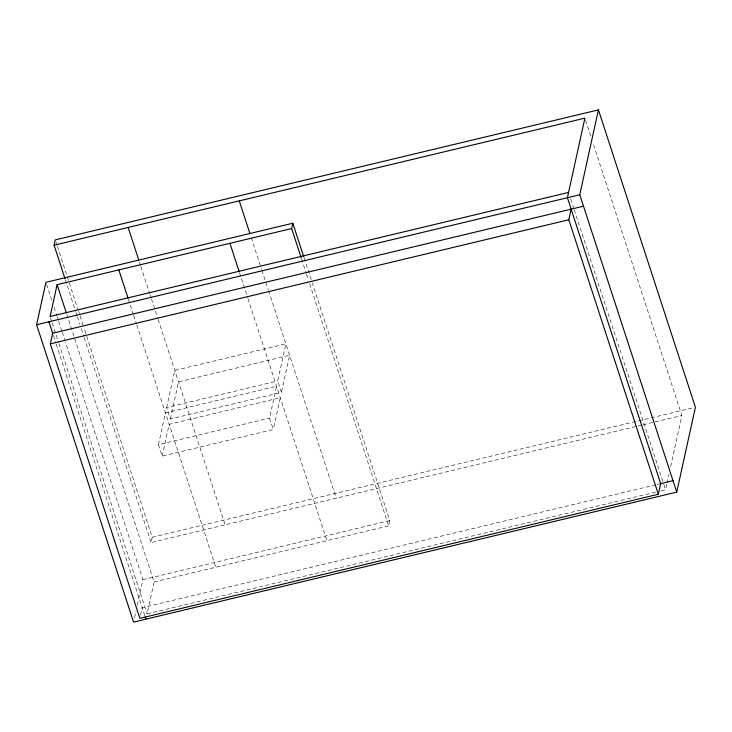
<?xml version="1.0" encoding="UTF-8"?>
<svg xmlns="http://www.w3.org/2000/svg" width="732" height="732" viewBox="0 0 732 732"><rect width="100%" height="100%" fill="white"/><g stroke="black" fill="none" stroke-linecap="round" stroke-linejoin="round"><path stroke-width="0.55" stroke-dasharray="3.66 2.75" d="M158.46 444.69L165.459 412.857L276.559 386.267L269.559 418.091L273.292 429.528L162.193 456.118L158.46 444.69L269.559 418.091M166.621 407.55L174.783 370.419L285.892 343.83L277.721 380.96L281.454 392.398L170.355 418.988L166.621 407.55L277.721 380.96M162.193 456.118L169.184 424.295L280.283 397.705L273.292 429.528M170.355 418.988L178.517 381.857L289.616 355.267L281.454 392.398M134.56 617.643L136.033 610.946M137.268 605.355L142.914 579.671L65.395 342.009M641.882 425.072L151.076 542.54L152.238 537.233L83.933 327.79M140.562 615.145L142.191 607.716L656.22 484.694M655.57 492.151L147.095 613.855L154.086 582.022L66.667 313.973M154.086 582.022L388.637 525.887L389.799 520.58L312.29 282.918M661.124 490.824L665.562 489.763L666.779 484.218M667.026 483.111L668.975 474.244M670.677 466.485L681.885 415.502L593.048 143.106M152.238 537.233L693.177 407.77M642.989 424.807L654.106 422.144M655.213 421.879L681.885 415.502M142.914 579.671L389.799 520.58M657.336 484.428L660.667 483.632M585.618 120.323L590.925 136.6M570.704 198.921L573.888 208.693M574.245 209.773L663.439 483.248M663.796 484.337L665.562 489.763M304.146 257.966L311.933 281.838M301.566 258.927L306.168 273.036M306.516 274.116L308.291 279.542M309.709 283.888L388.637 525.887M251.268 237.699L261.516 269.102M261.864 270.19L268.223 289.68M268.58 290.769L336.244 498.227M239.465 272.551L247.59 297.457M247.947 298.546L326.911 540.664M139.464 262.12L140.526 265.368M140.873 266.457L149.712 293.532M150.06 294.612L151.121 297.86M151.478 298.94L157.828 318.438M158.185 319.518L225.145 524.817M128.365 299.141L133.315 314.303M133.663 315.391L136.491 324.056M136.847 325.136L215.812 567.254M55.971 242.063L57.032 245.312M57.38 246.4L78.269 310.432M78.617 311.512L79.678 314.769M80.035 315.858L83.576 326.71M65.422 279.917L75.689 311.393M76.037 312.473L77.098 315.73M77.455 316.819L79.934 324.413M81.344 328.75L83.823 336.354M84.18 337.434L151.076 542.54M46.638 284.492L52.301 301.858M54.067 307.284L56.904 315.968M57.261 317.048L58.322 320.305M58.67 321.394L61.854 331.157M62.211 332.246L65.047 340.929M50.462 317.587L51.881 321.924M52.237 323.013L58.606 342.549M58.963 343.628L147.095 613.855M53.381 335.412L55.861 343.006M56.208 344.095L145.247 617.076"/><path stroke-width="1.1" d="M65.066 278.837L54.095 245.193L55.257 239.886L598.419 109.891L695.4 407.239L676.743 492.114L133.581 622.109L36.6 324.761L45.933 282.323L292.818 223.233L303.789 256.877M292.818 223.233L291.656 228.54L57.105 284.675L50.115 316.498L568.581 192.415M54.095 245.193L584.905 118.145L567.41 197.713L660.667 483.632L658.333 494.237L139.867 618.33L50.343 343.848L52.677 333.243L48.943 321.805M658.333 494.237L568.81 219.765L571.143 209.151M676.743 492.114L579.762 194.767L598.419 109.891M36.6 324.761L579.762 194.767M52.677 333.243L583.486 206.195M50.343 343.848L568.81 219.765M660.667 483.632L673.01 480.677M291.656 228.54L301.209 257.838M239.263 200.879L249.859 233.362M229.93 243.308L239.117 271.471M128.164 227.469L138.76 259.952M118.831 269.907L128.018 298.061M57.105 284.675L66.31 312.893M145.247 617.076L145.924 619.153"/></g></svg>
